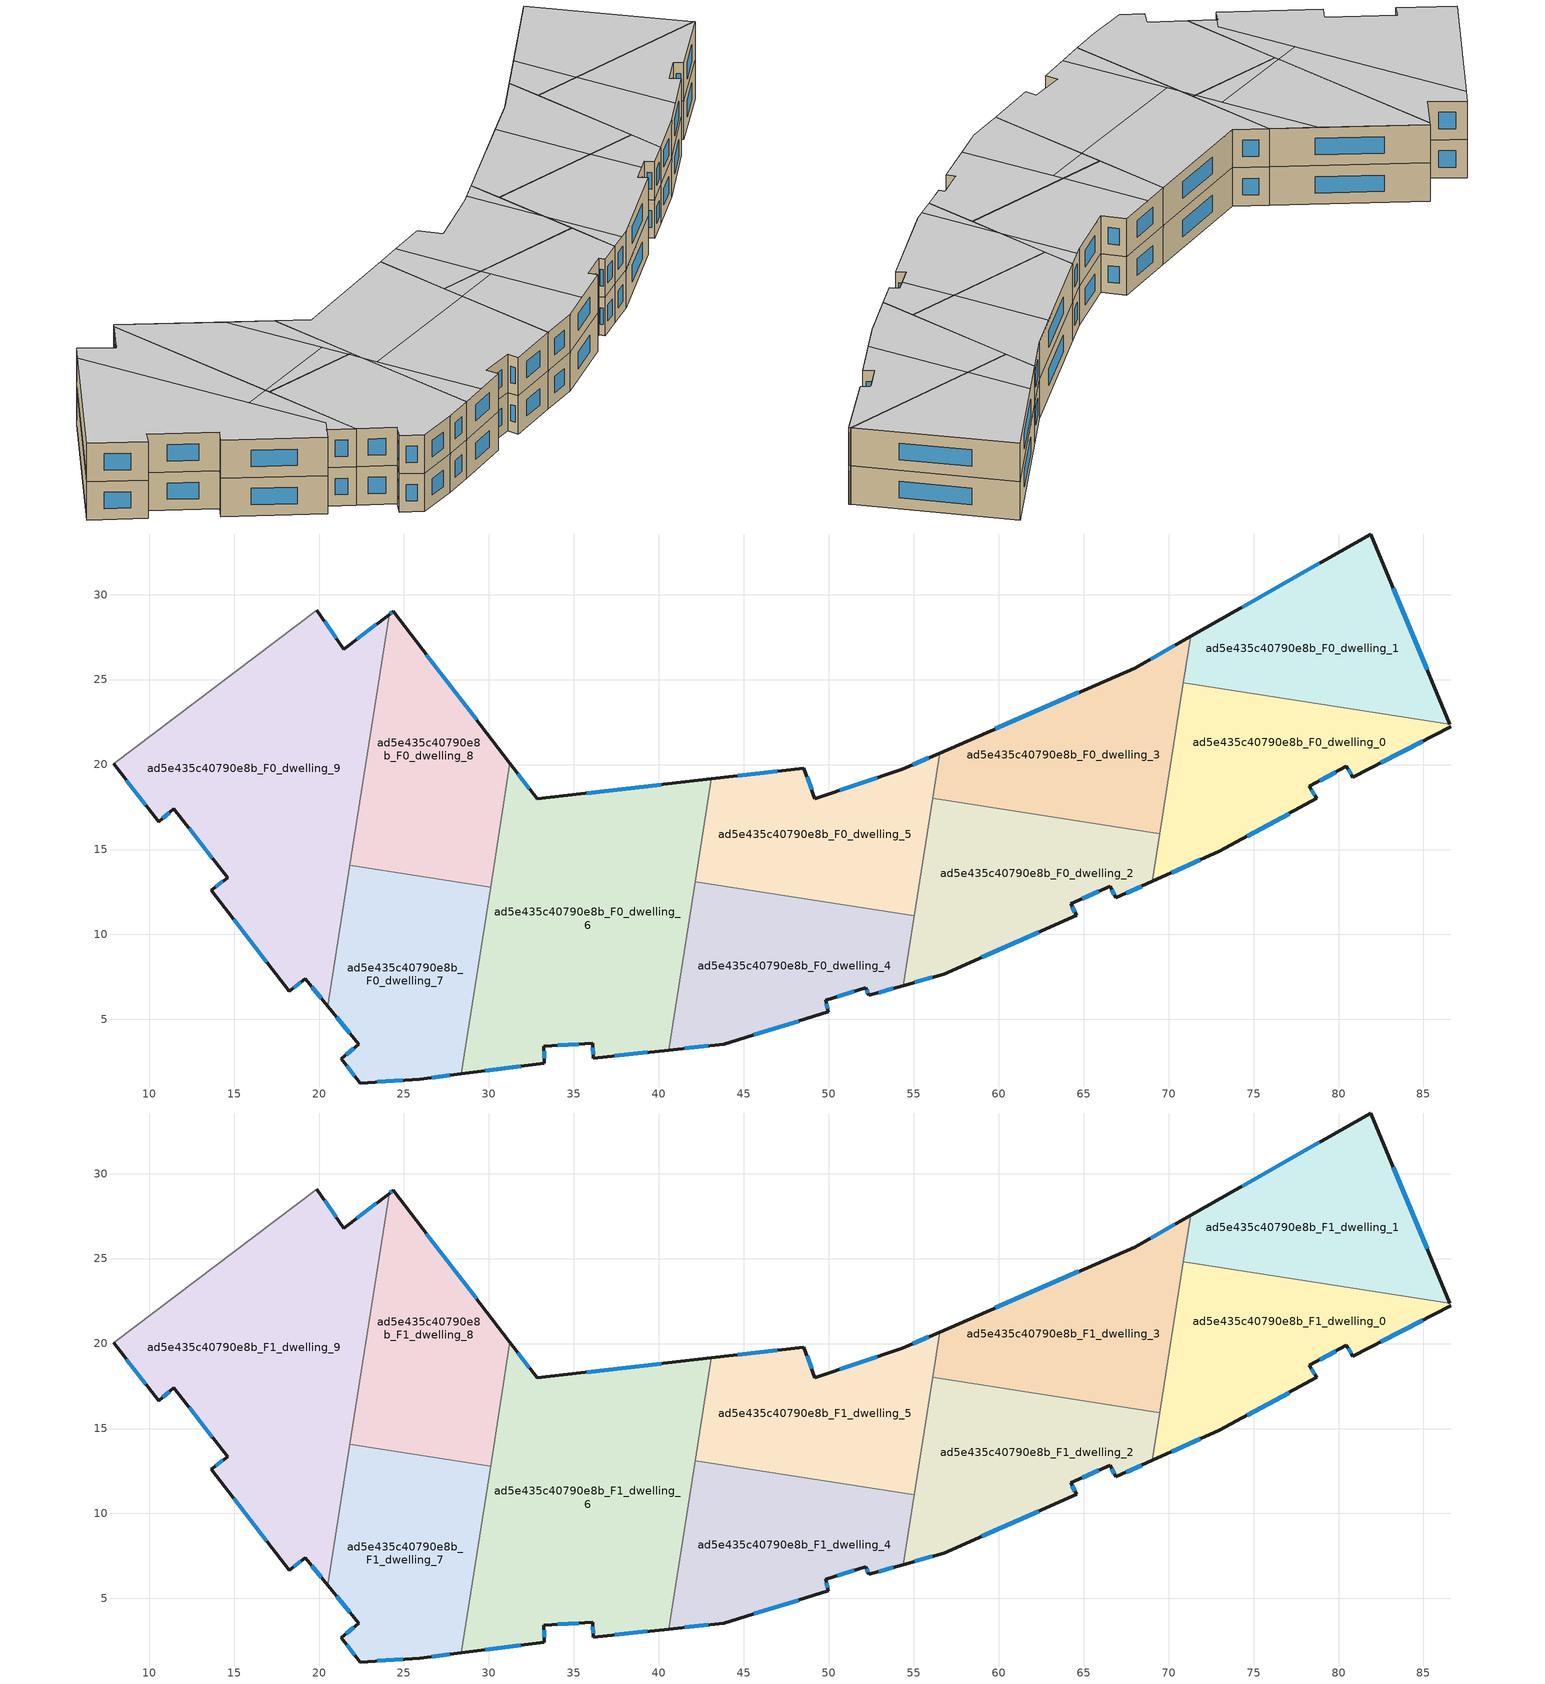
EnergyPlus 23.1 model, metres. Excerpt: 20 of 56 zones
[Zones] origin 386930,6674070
ad5e435c40790e8b_F0_dwelling_0
 floor ground (EU_floor_Construction): 86.55,22.37 86.61,22.23 80.85,19.26 80.46,19.89 78.27,18.72 78.73,18 72.99,14.89 69.05,13.12 70.88,24.82 z0
 wall outside (EU_wall_Construction): 69.05,13.12 72.99,14.89 78.73,18 78.27,18.72 80.46,19.89 80.85,19.26 86.61,22.23 z0:3
 wall to ad5e435c40790e8b_F0_dwelling_1 (EU_wall_Construction): 86.55,22.37 70.88,24.82 z0:3
 wall adiabatic (EU_wall_Construction): 86.61,22.23 86.55,22.37 z0:3
 wall to ad5e435c40790e8b_F0_dwelling_3 (EU_wall_Construction): 70.88,24.82 69.49,15.93 z0:3
 wall to ad5e435c40790e8b_F0_dwelling_2 (EU_wall_Construction): 69.49,15.93 69.05,13.12 z0:3
 window (EU_Window_Construction): 70.18,13.63 71.87,14.38 / 82.5,20.11 84.97,21.38 / 80.57,19.71 80.74,19.44 / 78.9,19.05 79.84,19.56 / 78.6,18.21 78.4,18.51 / 74.63,15.78 77.09,17.11 z0.86:2.14
ad5e435c40790e8b_F0_dwelling_1
 floor ground (EU_floor_Construction): 81.89,33.57 86.55,22.37 70.88,24.82 71.3,27.54 z0
 wall outside (EU_wall_Construction): 86.55,22.37 81.89,33.57 71.3,27.54 z0:3
 wall to ad5e435c40790e8b_F0_dwelling_3 (EU_wall_Construction): 71.3,27.54 70.88,24.82 z0:3
 window (EU_Window_Construction): 78.86,31.85 74.33,29.27 / 85.22,25.57 83.22,30.37 z0.86:2.14
ad5e435c40790e8b_F0_dwelling_2
 floor ground (EU_floor_Construction): 69.49,15.93 69.05,13.12 66.89,12.16 66.55,12.84 64.25,11.82 64.58,11.12 56.76,7.66 54.39,7 56.11,18.02 z0
 wall outside (EU_wall_Construction): 54.39,7 56.76,7.66 64.58,11.12 64.25,11.82 66.55,12.84 66.89,12.16 69.05,13.12 z0:3
 wall to ad5e435c40790e8b_F0_dwelling_3 (EU_wall_Construction): 69.49,15.93 56.11,18.02 z0:3
 wall to ad5e435c40790e8b_F0_dwelling_5 (EU_wall_Construction): 56.11,18.02 55.04,11.1 z0:3
 wall to ad5e435c40790e8b_F0_dwelling_4 (EU_wall_Construction): 55.04,11.1 54.39,7 z0:3
 window (EU_Window_Construction): 59,8.65 62.35,10.13 / 55.07,7.19 56.09,7.47 / 67.51,12.43 68.43,12.85 / 66.65,12.64 66.79,12.35 / 64.91,12.11 65.89,12.55 / 64.49,11.32 64.34,11.62 z0.86:2.14
ad5e435c40790e8b_F0_dwelling_3
 floor ground (EU_floor_Construction): 71.3,27.54 69.49,15.93 56.11,18.02 56.53,20.67 68,25.67 z0
 wall outside (EU_wall_Construction): 71.3,27.54 68,25.67 56.53,20.67 z0:3
 wall to ad5e435c40790e8b_F0_dwelling_5 (EU_wall_Construction): 56.53,20.67 56.12,18.02 z0:3
 window (EU_Window_Construction): 64.73,24.24 59.81,22.1 / 70.36,27.01 68.95,26.2 z0.86:2.14
ad5e435c40790e8b_F0_dwelling_4
 floor ground (EU_floor_Construction): 55.04,11.1 54.39,7 52.34,6.42 52.18,6.87 49.82,6.12 49.98,5.44 43.82,3.54 40.59,3.19 42.14,13.12 z0
 wall outside (EU_wall_Construction): 40.59,3.19 43.82,3.54 49.98,5.44 49.82,6.12 52.18,6.87 52.34,6.42 54.39,7 z0:3
 wall to ad5e435c40790e8b_F0_dwelling_5 (EU_wall_Construction): 55.04,11.1 42.14,13.12 z0:3
 wall to ad5e435c40790e8b_F0_dwelling_6 (EU_wall_Construction): 42.14,13.12 40.59,3.19 z0:3
 window (EU_Window_Construction): 45.58,4.09 48.22,4.9 / 41.51,3.29 42.9,3.44 / 52.93,6.58 53.81,6.83 / 52.22,6.74 52.3,6.54 / 50.49,6.34 51.5,6.65 / 49.93,5.63 49.86,5.93 z0.86:2.14
ad5e435c40790e8b_F0_dwelling_5
 floor ground (EU_floor_Construction): 56.53,20.67 55.04,11.1 42.14,13.12 43.08,19.16 48.54,19.79 49.18,18 54.32,19.71 z0
 wall outside (EU_wall_Construction): 56.53,20.67 54.32,19.71 49.18,18 48.54,19.79 43.08,19.16 z0:3
 wall to ad5e435c40790e8b_F0_dwelling_6 (EU_wall_Construction): 43.08,19.16 42.14,13.12 z0:3
 window (EU_Window_Construction): 52.85,19.22 50.65,18.49 / 55.9,20.4 54.95,19.99 / 46.98,19.61 44.64,19.34 / 49,18.51 48.72,19.28 z0.86:2.14
ad5e435c40790e8b_F0_dwelling_6
 floor ground (EU_floor_Construction): 43.08,19.16 40.59,3.19 36.13,2.71 36.12,3.59 33.23,3.42 33.27,2.42 28.39,1.79 31.24,20.07 32.84,17.98 z0
 wall outside (EU_wall_Construction): 28.39,1.79 33.27,2.42 33.23,3.42 36.12,3.59 36.13,2.71 40.59,3.19 / 43.08,19.16 32.84,17.98 31.24,20.07 z0:3
 wall to ad5e435c40790e8b_F0_dwelling_7 (EU_wall_Construction): 30.1,12.77 28.39,1.79 z0:3
 wall to ad5e435c40790e8b_F0_dwelling_8 (EU_wall_Construction): 31.24,20.07 30.1,12.77 z0:3
 window (EU_Window_Construction): 29.78,1.97 31.87,2.24 / 32.39,18.58 31.7,19.47 / 40.15,18.82 35.77,18.32 / 37.4,2.85 39.31,3.05 / 36.12,3.34 36.13,2.96 / 34.06,3.47 35.3,3.54 / 33.26,2.7 33.24,3.13 z0.86:2.14
ad5e435c40790e8b_F0_dwelling_7
 floor ground (EU_floor_Construction): 30.1,12.77 28.39,1.79 25.93,1.48 22.41,1.26 21.32,2.68 22.34,3.54 20.52,5.77 21.82,14.06 z0
 wall outside (EU_wall_Construction): 20.52,5.77 22.34,3.54 21.32,2.68 22.41,1.26 25.93,1.48 28.39,1.79 z0:3
 wall to ad5e435c40790e8b_F0_dwelling_8 (EU_wall_Construction): 30.1,12.77 21.82,14.06 z0:3
 wall to ad5e435c40790e8b_F0_dwelling_9 (EU_wall_Construction): 21.82,14.06 20.52,5.77 z0:3
 window (EU_Window_Construction): 21.04,5.13 21.82,4.18 / 26.63,1.57 27.68,1.7 / 23.42,1.32 24.93,1.41 / 21.63,2.27 22.1,1.66 / 22.05,3.29 21.61,2.92 z0.86:2.14
ad5e435c40790e8b_F0_dwelling_8
 floor ground (EU_floor_Construction): 24.35,29.01 31.24,20.07 30.1,12.77 21.82,14.06 24.12,28.83 z0
 wall outside (EU_wall_Construction): 31.24,20.07 24.35,29.01 24.12,28.83 z0:3
 wall to ad5e435c40790e8b_F0_dwelling_9 (EU_wall_Construction): 24.12,28.83 21.82,14.06 z0:3
 window (EU_Window_Construction): 24.29,28.96 24.19,28.88 / 29.27,22.62 26.32,26.45 z0.86:2.14
ad5e435c40790e8b_F0_dwelling_9
 floor ground (EU_floor_Construction): 24.12,28.83 20.52,5.77 19.19,7.4 18.24,6.66 13.66,12.6 14.62,13.34 11.45,17.4 10.55,16.62 7.91,20.04 19.87,29.09 21.47,26.79 z0
 wall outside (EU_wall_Construction): 7.91,20.04 10.55,16.62 11.45,17.4 14.62,13.34 13.66,12.6 18.24,6.66 19.19,7.4 20.52,5.77 / 24.12,28.83 21.47,26.79 19.87,29.09 z0:3
 wall adiabatic (EU_wall_Construction): 19.87,29.09 7.91,20.04 z0:3
 window (EU_Window_Construction): 12.35,16.24 13.72,14.5 / 10.81,16.84 11.19,17.18 / 8.67,19.07 9.8,17.6 / 21.01,27.44 20.32,28.43 / 23.36,28.25 22.23,27.37 / 19.57,6.93 20.14,6.23 / 18.51,6.87 18.92,7.19 / 14.97,10.9 16.93,8.36 / 14.35,13.13 13.93,12.81 z0.86:2.14
ad5e435c40790e8b_F1_dwelling_0
 floor to ad5e435c40790e8b_F0_dwelling_0 (EU_floor_Construction): 86.55,22.37 86.61,22.23 80.85,19.26 80.46,19.89 78.27,18.72 78.73,18 72.99,14.89 69.05,13.12 70.88,24.82 z3
 wall outside (EU_wall_Construction): 69.05,13.12 72.99,14.89 78.73,18 78.27,18.72 80.46,19.89 80.85,19.26 86.61,22.23 z3:6
 wall to ad5e435c40790e8b_F1_dwelling_1 (EU_wall_Construction): 86.55,22.37 70.88,24.82 z3:6
 wall adiabatic (EU_wall_Construction): 86.61,22.23 86.55,22.37 z3:6
 wall to ad5e435c40790e8b_F1_dwelling_3 (EU_wall_Construction): 70.88,24.82 69.49,15.93 z3:6
 wall to ad5e435c40790e8b_F1_dwelling_2 (EU_wall_Construction): 69.49,15.93 69.05,13.12 z3:6
 window (EU_Window_Construction): 70.18,13.63 71.87,14.38 / 82.5,20.11 84.97,21.38 / 80.57,19.71 80.74,19.44 / 78.9,19.05 79.84,19.56 / 78.6,18.21 78.4,18.51 / 74.63,15.78 77.09,17.11 z3.86:5.14
 ceiling to ad5e435c40790e8b_F2_dwelling_7 (EU_floor_Construction): 72.99,14.89 75.34,16.16 74.76,24.21 70.88,24.82 69.05,13.12 z6
 ceiling to ad5e435c40790e8b_F2_dwelling_8 (EU_floor_Construction): 86.61,22.23 86.55,22.37 74.76,24.21 75.34,16.16 78.73,18 78.27,18.72 80.46,19.89 80.85,19.26 z6
ad5e435c40790e8b_F1_dwelling_1
 floor to ad5e435c40790e8b_F0_dwelling_1 (EU_floor_Construction): 81.89,33.57 86.55,22.37 70.88,24.82 71.3,27.54 z3
 wall outside (EU_wall_Construction): 86.55,22.37 81.89,33.57 71.3,27.54 z3:6
 wall to ad5e435c40790e8b_F1_dwelling_3 (EU_wall_Construction): 71.3,27.54 70.88,24.82 z3:6
 window (EU_Window_Construction): 78.86,31.85 74.33,29.27 / 85.22,25.57 83.22,30.37 z3.86:5.14
 ceiling to ad5e435c40790e8b_F2_dwelling_8 (EU_floor_Construction): 86.55,22.37 81.89,33.57 74.39,29.3 74.76,24.21 z6
 ceiling to ad5e435c40790e8b_F2_dwelling_7 (EU_floor_Construction): 74.76,24.21 74.39,29.3 71.3,27.54 70.88,24.82 z6
ad5e435c40790e8b_F1_dwelling_2
 floor to ad5e435c40790e8b_F0_dwelling_2 (EU_floor_Construction): 69.49,15.93 69.05,13.12 66.89,12.16 66.55,12.84 64.25,11.82 64.58,11.12 56.76,7.66 54.39,7 56.11,18.02 z3
 wall outside (EU_wall_Construction): 54.39,7 56.76,7.66 64.58,11.12 64.25,11.82 66.55,12.84 66.89,12.16 69.05,13.12 z3:6
 wall to ad5e435c40790e8b_F1_dwelling_3 (EU_wall_Construction): 69.49,15.93 56.11,18.02 z3:6
 wall to ad5e435c40790e8b_F1_dwelling_5 (EU_wall_Construction): 56.11,18.02 55.04,11.1 z3:6
 wall to ad5e435c40790e8b_F1_dwelling_4 (EU_wall_Construction): 55.04,11.1 54.39,7 z3:6
 window (EU_Window_Construction): 59,8.65 62.35,10.13 / 55.07,7.19 56.09,7.47 / 67.51,12.43 68.43,12.85 / 66.65,12.64 66.79,12.35 / 64.91,12.11 65.89,12.55 / 64.49,11.32 64.34,11.62 z3.86:5.14
 ceiling to ad5e435c40790e8b_F2_dwelling_6 (EU_floor_Construction): 64.58,11.12 64.25,11.82 65.65,12.44 65.35,16.58 56.11,18.02 55.45,13.77 55.91,7.42 56.76,7.66 z6
 ceiling to ad5e435c40790e8b_F2_dwelling_7 (EU_floor_Construction): 69.05,13.12 69.49,15.93 65.35,16.58 65.65,12.44 66.55,12.84 66.89,12.16 z6
 ceiling to ad5e435c40790e8b_F2_dwelling_5 (EU_floor_Construction): 55.91,7.42 55.45,13.77 54.39,7 z6
ad5e435c40790e8b_F1_dwelling_3
 floor to ad5e435c40790e8b_F0_dwelling_3 (EU_floor_Construction): 71.3,27.54 69.49,15.93 56.11,18.02 56.53,20.67 68,25.67 z3
 wall outside (EU_wall_Construction): 71.3,27.54 68,25.67 56.53,20.67 z3:6
 wall to ad5e435c40790e8b_F1_dwelling_5 (EU_wall_Construction): 56.53,20.67 56.12,18.02 z3:6
 window (EU_Window_Construction): 64.73,24.24 59.81,22.1 / 70.36,27.01 68.95,26.2 z3.86:5.14
 ceiling to ad5e435c40790e8b_F2_dwelling_7 (EU_floor_Construction): 69.49,15.93 71.3,27.54 68,25.67 64.79,24.27 65.35,16.58 z6
 ceiling to ad5e435c40790e8b_F2_dwelling_6 (EU_floor_Construction): 65.35,16.58 64.79,24.27 56.53,20.67 56.11,18.02 z6
ad5e435c40790e8b_F1_dwelling_4
 floor to ad5e435c40790e8b_F0_dwelling_4 (EU_floor_Construction): 55.04,11.1 54.39,7 52.34,6.42 52.18,6.87 49.82,6.12 49.98,5.44 43.82,3.54 40.59,3.19 42.14,13.12 z3
 wall outside (EU_wall_Construction): 40.59,3.19 43.82,3.54 49.98,5.44 49.82,6.12 52.18,6.87 52.34,6.42 54.39,7 z3:6
 wall to ad5e435c40790e8b_F1_dwelling_5 (EU_wall_Construction): 55.04,11.1 42.14,13.12 z3:6
 wall to ad5e435c40790e8b_F1_dwelling_6 (EU_wall_Construction): 42.14,13.12 40.59,3.19 z3:6
 window (EU_Window_Construction): 45.58,4.09 48.22,4.9 / 41.51,3.29 42.9,3.44 / 52.93,6.58 53.81,6.83 / 52.22,6.74 52.3,6.54 / 50.49,6.34 51.5,6.65 / 49.93,5.63 49.86,5.93 z3.86:5.14
 ceiling to ad5e435c40790e8b_F2_dwelling_5 (EU_floor_Construction): 54.39,7 55.04,11.1 45.86,12.54 46.45,4.35 49.98,5.44 49.82,6.12 52.18,6.87 52.34,6.42 z6
 ceiling to ad5e435c40790e8b_F2_dwelling_4 (EU_floor_Construction): 46.45,4.35 45.92,11.7 41.87,11.41 40.59,3.19 43.82,3.54 z6
 ceiling to ad5e435c40790e8b_F2_dwelling_3 (EU_floor_Construction): 45.92,11.7 45.86,12.54 42.14,13.12 41.87,11.41 z6
ad5e435c40790e8b_F1_dwelling_5
 floor to ad5e435c40790e8b_F0_dwelling_5 (EU_floor_Construction): 56.53,20.67 55.04,11.1 42.14,13.12 43.08,19.16 48.54,19.79 49.18,18 54.32,19.71 z3
 wall outside (EU_wall_Construction): 56.53,20.67 54.32,19.71 49.18,18 48.54,19.79 43.08,19.16 z3:6
 wall to ad5e435c40790e8b_F1_dwelling_6 (EU_wall_Construction): 43.08,19.16 42.14,13.12 z3:6
 window (EU_Window_Construction): 52.85,19.22 50.65,18.49 / 55.9,20.4 54.95,19.99 / 46.98,19.61 44.64,19.34 / 49,18.51 48.72,19.28 z3.86:5.14
 ceiling to ad5e435c40790e8b_F2_dwelling_5 (EU_floor_Construction): 55.04,11.1 55.45,13.77 55,20.01 54.32,19.71 49.18,18 48.54,19.79 45.36,19.42 45.86,12.54 z6
 ceiling to ad5e435c40790e8b_F2_dwelling_3 (EU_floor_Construction): 45.86,12.54 45.36,19.42 43.08,19.16 42.14,13.12 z6
 ceiling to ad5e435c40790e8b_F2_dwelling_6 (EU_floor_Construction): 55.45,13.77 56.53,20.67 55,20.01 z6
ad5e435c40790e8b_F1_dwelling_6
 floor to ad5e435c40790e8b_F0_dwelling_6 (EU_floor_Construction): 43.08,19.16 40.59,3.19 36.13,2.71 36.12,3.59 33.23,3.42 33.27,2.42 28.39,1.79 31.24,20.07 32.84,17.98 z3
 wall outside (EU_wall_Construction): 28.39,1.79 33.27,2.42 33.23,3.42 36.12,3.59 36.13,2.71 40.59,3.19 / 43.08,19.16 32.84,17.98 31.24,20.07 z3:6
 wall to ad5e435c40790e8b_F1_dwelling_7 (EU_wall_Construction): 30.1,12.77 28.39,1.79 z3:6
 wall to ad5e435c40790e8b_F1_dwelling_8 (EU_wall_Construction): 31.24,20.07 30.1,12.77 z3:6
 window (EU_Window_Construction): 29.78,1.97 31.87,2.24 / 32.39,18.58 31.7,19.47 / 40.15,18.82 35.77,18.32 / 37.4,2.85 39.31,3.05 / 36.12,3.34 36.13,2.96 / 34.06,3.47 35.3,3.54 / 33.26,2.7 33.24,3.13 z3.86:5.14
 ceiling to ad5e435c40790e8b_F2_dwelling_3 (EU_floor_Construction): 41.87,11.41 43.08,19.16 32.84,17.98 31.24,20.07 29.92,11.64 30,10.55 z6
 ceiling to ad5e435c40790e8b_F2_dwelling_4 (EU_floor_Construction): 40.59,3.19 41.87,11.41 30,10.55 30.61,2.08 33.27,2.42 33.23,3.42 36.12,3.59 36.13,2.71 z6
 ceiling to ad5e435c40790e8b_F2_dwelling_2 (EU_floor_Construction): 30.61,2.08 29.92,11.64 28.39,1.79 z6
ad5e435c40790e8b_F1_dwelling_7
 floor to ad5e435c40790e8b_F0_dwelling_7 (EU_floor_Construction): 30.1,12.77 28.39,1.79 25.93,1.48 22.41,1.26 21.32,2.68 22.34,3.54 20.52,5.77 21.82,14.06 z3
 wall outside (EU_wall_Construction): 20.52,5.77 22.34,3.54 21.32,2.68 22.41,1.26 25.93,1.48 28.39,1.79 z3:6
 wall to ad5e435c40790e8b_F1_dwelling_8 (EU_wall_Construction): 30.1,12.77 21.82,14.06 z3:6
 wall to ad5e435c40790e8b_F1_dwelling_9 (EU_wall_Construction): 21.82,14.06 20.52,5.77 z3:6
 window (EU_Window_Construction): 21.04,5.13 21.82,4.18 / 26.63,1.57 27.68,1.7 / 23.42,1.32 24.93,1.41 / 21.63,2.27 22.1,1.66 / 22.05,3.29 21.61,2.92 z3.86:5.14
 ceiling to ad5e435c40790e8b_F2_dwelling_2 (EU_floor_Construction): 28.39,1.79 29.92,11.64 29.84,12.81 21.82,14.06 20.52,5.77 22.34,3.54 21.32,2.68 22.41,1.26 25.93,1.48 z6
 ceiling to ad5e435c40790e8b_F2_dwelling_3 (EU_floor_Construction): 29.92,11.64 30.1,12.77 29.84,12.81 z6
ad5e435c40790e8b_F1_dwelling_8
 floor to ad5e435c40790e8b_F0_dwelling_8 (EU_floor_Construction): 24.35,29.01 31.24,20.07 30.1,12.77 21.82,14.06 24.12,28.83 z3
 wall outside (EU_wall_Construction): 31.24,20.07 24.35,29.01 24.12,28.83 z3:6
 wall to ad5e435c40790e8b_F1_dwelling_9 (EU_wall_Construction): 24.12,28.83 21.82,14.06 z3:6
 window (EU_Window_Construction): 24.29,28.96 24.19,28.88 / 29.27,22.62 26.32,26.45 z3.86:5.14
 ceiling to ad5e435c40790e8b_F2_dwelling_1 (EU_floor_Construction): 29.68,15 29.12,22.82 24.35,29.01 24.12,28.83 21.88,14.43 z6
 ceiling to ad5e435c40790e8b_F2_dwelling_3 (EU_floor_Construction): 30.1,12.77 31.24,20.07 29.12,22.82 29.84,12.81 z6
 ceiling to ad5e435c40790e8b_F2_dwelling_2 (EU_floor_Construction): 29.84,12.81 29.68,15 21.88,14.43 21.82,14.06 z6
ad5e435c40790e8b_F1_dwelling_9
 floor to ad5e435c40790e8b_F0_dwelling_9 (EU_floor_Construction): 24.12,28.83 20.52,5.77 19.19,7.4 18.24,6.66 13.66,12.6 14.62,13.34 11.45,17.4 10.55,16.62 7.91,20.04 19.87,29.09 21.47,26.79 z3
 wall outside (EU_wall_Construction): 7.91,20.04 10.55,16.62 11.45,17.4 14.62,13.34 13.66,12.6 18.24,6.66 19.19,7.4 20.52,5.77 / 24.12,28.83 21.47,26.79 19.87,29.09 z3:6
 wall adiabatic (EU_wall_Construction): 19.87,29.09 7.91,20.04 z3:6
 window (EU_Window_Construction): 12.35,16.24 13.72,14.5 / 10.81,16.84 11.19,17.18 / 8.67,19.07 9.8,17.6 / 21.01,27.44 20.32,28.43 / 23.36,28.25 22.23,27.37 / 19.57,6.93 20.14,6.23 / 18.51,6.87 18.92,7.19 / 14.97,10.9 16.93,8.36 / 14.35,13.13 13.93,12.81 z3.86:5.14
 ceiling to ad5e435c40790e8b_F2_dwelling_0 (EU_floor_Construction): 20.04,8.06 18.59,28.13 7.91,20.04 10.55,16.62 11.45,17.4 14.62,13.34 13.66,12.6 18.24,6.66 z6
 ceiling to ad5e435c40790e8b_F2_dwelling_1 (EU_floor_Construction): 21.88,14.43 24.12,28.83 21.47,26.79 19.87,29.09 18.59,28.13 19.59,14.27 z6
 ceiling to ad5e435c40790e8b_F2_dwelling_2 (EU_floor_Construction): 20.52,5.77 21.88,14.43 19.59,14.27 20.04,8.06 19.19,7.4 z6
[Building]
EU S2 Campaign: North Axis=0; Terrain=City; Solar Distribution=FullExterior
[Site:Location]
Helsinki-Vantaa.AP: Latitude=60.317; Longitude=24.963; Time Zone=2; Elevation=54.6
[SizingPeriod:WeatherFileDays]
AnnualSizingPeriod: Begin Month=1; Begin Day of Month=1; End Month=12; End Day of Month=31; Day of Week for Start Day=Monday; Use Weather File Daylight Saving Period=No; Use Weather File Rain and Snow Indicators=No
[MATERIAL]
EU_InternalMass_Material: Roughness=MediumRough; Thickness=0.1; Conductivity=1; Density=1800; Specific Heat=900; Thermal Absorptance=0.9; Solar Absorptance=0.7; Visible Absorptance=0.7
[MATERIAL:NOMASS] Roughness=MediumRough; Thermal Absorptance=0.9; Solar Absorptance=0.7; Visible Absorptance=0.7
Name | Thermal Resistance
EU_wall_NoMass | 2.6932
EU_floor_NoMass | 2.22482
[WINDOWMATERIAL:SIMPLEGLAZINGSYSTEM]
EU_Window_SimpleGlazing: UFactor=2.14966; Solar Heat Gain Coefficient=0.7; Visible Transmittance=0.7
[CONSTRUCTION]
EU_wall_Construction: EU_wall_NoMass
EU_floor_Construction: EU_floor_NoMass
EU_Window_Construction: EU_Window_SimpleGlazing
EU_InternalMass_Construction: EU_InternalMass_Material
[ZONE] Type=1; Multiplier=1; Ceiling Height=autocalculate; Floor Area=autocalculate; Part of Total Floor Area=Yes
Name | Volume
ad5e435c40790e8b_F0_dwelling_0; ad5e435c40790e8b_F1_dwelling_0 | 285.713
ad5e435c40790e8b_F0_dwelling_1; ad5e435c40790e8b_F1_dwelling_1 | 285.738
ad5e435c40790e8b_F0_dwelling_2; ad5e435c40790e8b_F1_dwelling_2 | 285.735
ad5e435c40790e8b_F0_dwelling_3; ad5e435c40790e8b_F1_dwelling_3 | 285.689
ad5e435c40790e8b_F0_dwelling_4; ad5e435c40790e8b_F1_dwelling_4; ad5e435c40790e8b_F0_dwelling_8; ad5e435c40790e8b_F1_dwelling_8 | 285.693
ad5e435c40790e8b_F0_dwelling_5; ad5e435c40790e8b_F1_dwelling_5 | 285.749
ad5e435c40790e8b_F0_dwelling_6; ad5e435c40790e8b_F1_dwelling_6 | 571.469
ad5e435c40790e8b_F0_dwelling_7; ad5e435c40790e8b_F1_dwelling_7 | 285.68
ad5e435c40790e8b_F0_dwelling_9; ad5e435c40790e8b_F1_dwelling_9 | 571.476
[INTERNALMASS] Construction=EU_InternalMass_Construction
Name | Zone or ZoneList | Surface Area
ad5e435c40790e8b_F0_dwelling_0_EU_InternalMass | ad5e435c40790e8b_F0_dwelling_0 | 95.2375
ad5e435c40790e8b_F0_dwelling_1_EU_InternalMass | ad5e435c40790e8b_F0_dwelling_1 | 95.2459
ad5e435c40790e8b_F0_dwelling_2_EU_InternalMass | ad5e435c40790e8b_F0_dwelling_2 | 95.2443
ad5e435c40790e8b_F0_dwelling_3_EU_InternalMass | ad5e435c40790e8b_F0_dwelling_3 | 95.2299
ad5e435c40790e8b_F0_dwelling_4_EU_InternalMass | ad5e435c40790e8b_F0_dwelling_4 | 95.2312
ad5e435c40790e8b_F0_dwelling_5_EU_InternalMass | ad5e435c40790e8b_F0_dwelling_5 | 95.2497
ad5e435c40790e8b_F0_dwelling_6_EU_InternalMass | ad5e435c40790e8b_F0_dwelling_6 | 190.49
ad5e435c40790e8b_F0_dwelling_7_EU_InternalMass | ad5e435c40790e8b_F0_dwelling_7 | 95.2271
ad5e435c40790e8b_F0_dwelling_8_EU_InternalMass | ad5e435c40790e8b_F0_dwelling_8 | 95.231
ad5e435c40790e8b_F0_dwelling_9_EU_InternalMass | ad5e435c40790e8b_F0_dwelling_9 | 190.492
ad5e435c40790e8b_F1_dwelling_0_EU_InternalMass | ad5e435c40790e8b_F1_dwelling_0 | 95.2375
ad5e435c40790e8b_F1_dwelling_1_EU_InternalMass | ad5e435c40790e8b_F1_dwelling_1 | 95.2459
ad5e435c40790e8b_F1_dwelling_2_EU_InternalMass | ad5e435c40790e8b_F1_dwelling_2 | 95.2443
ad5e435c40790e8b_F1_dwelling_3_EU_InternalMass | ad5e435c40790e8b_F1_dwelling_3 | 95.2299
ad5e435c40790e8b_F1_dwelling_4_EU_InternalMass | ad5e435c40790e8b_F1_dwelling_4 | 95.2312
ad5e435c40790e8b_F1_dwelling_5_EU_InternalMass | ad5e435c40790e8b_F1_dwelling_5 | 95.2497
ad5e435c40790e8b_F1_dwelling_6_EU_InternalMass | ad5e435c40790e8b_F1_dwelling_6 | 190.49
ad5e435c40790e8b_F1_dwelling_7_EU_InternalMass | ad5e435c40790e8b_F1_dwelling_7 | 95.2271
ad5e435c40790e8b_F1_dwelling_8_EU_InternalMass | ad5e435c40790e8b_F1_dwelling_8 | 95.231
ad5e435c40790e8b_F1_dwelling_9_EU_InternalMass | ad5e435c40790e8b_F1_dwelling_9 | 190.492
[OTHEREQUIPMENT] Fuel Type=Electricity; Design Level Calculation Method=Watts/Area; Power per Zone Floor Area=1; Fraction Latent=0; Fraction Radiant=0; Fraction Lost=0; Carbon Dioxide Generation Rate=0; EndUse Subcategory=EU_Step8_InternalGains
Name | Zone or ZoneList or Space or SpaceList | Schedule
EU_Step8_InternalGain_ad5e435c40790e8b_F0_dwelling_0_f000 | ad5e435c40790e8b_F0_dwelling_0 | EU_Step8_GainSchedule_ad5e435c40790e8b_F0_dwelling_0_f000
EU_Step8_InternalGain_ad5e435c40790e8b_F0_dwelling_1_f000 | ad5e435c40790e8b_F0_dwelling_1 | EU_Step8_GainSchedule_ad5e435c40790e8b_F0_dwelling_1_f000
EU_Step8_InternalGain_ad5e435c40790e8b_F0_dwelling_2_f000 | ad5e435c40790e8b_F0_dwelling_2 | EU_Step8_GainSchedule_ad5e435c40790e8b_F0_dwelling_2_f000
EU_Step8_InternalGain_ad5e435c40790e8b_F0_dwelling_3_f000 | ad5e435c40790e8b_F0_dwelling_3 | EU_Step8_GainSchedule_ad5e435c40790e8b_F0_dwelling_3_f000
EU_Step8_InternalGain_ad5e435c40790e8b_F0_dwelling_4_f000 | ad5e435c40790e8b_F0_dwelling_4 | EU_Step8_GainSchedule_ad5e435c40790e8b_F0_dwelling_4_f000
EU_Step8_InternalGain_ad5e435c40790e8b_F0_dwelling_5_f000 | ad5e435c40790e8b_F0_dwelling_5 | EU_Step8_GainSchedule_ad5e435c40790e8b_F0_dwelling_5_f000
EU_Step8_InternalGain_ad5e435c40790e8b_F0_dwelling_6_f000 | ad5e435c40790e8b_F0_dwelling_6 | EU_Step8_GainSchedule_ad5e435c40790e8b_F0_dwelling_6_f000
EU_Step8_InternalGain_ad5e435c40790e8b_F0_dwelling_7_f000 | ad5e435c40790e8b_F0_dwelling_7 | EU_Step8_GainSchedule_ad5e435c40790e8b_F0_dwelling_7_f000
EU_Step8_InternalGain_ad5e435c40790e8b_F0_dwelling_8_f000 | ad5e435c40790e8b_F0_dwelling_8 | EU_Step8_GainSchedule_ad5e435c40790e8b_F0_dwelling_8_f000
EU_Step8_InternalGain_ad5e435c40790e8b_F0_dwelling_9_f000 | ad5e435c40790e8b_F0_dwelling_9 | EU_Step8_GainSchedule_ad5e435c40790e8b_F0_dwelling_9_f000
EU_Step8_InternalGain_ad5e435c40790e8b_F1_dwelling_0_f000 | ad5e435c40790e8b_F1_dwelling_0 | EU_Step8_GainSchedule_ad5e435c40790e8b_F1_dwelling_0_f000
EU_Step8_InternalGain_ad5e435c40790e8b_F1_dwelling_1_f000 | ad5e435c40790e8b_F1_dwelling_1 | EU_Step8_GainSchedule_ad5e435c40790e8b_F1_dwelling_1_f000
EU_Step8_InternalGain_ad5e435c40790e8b_F1_dwelling_2_f000 | ad5e435c40790e8b_F1_dwelling_2 | EU_Step8_GainSchedule_ad5e435c40790e8b_F1_dwelling_2_f000
EU_Step8_InternalGain_ad5e435c40790e8b_F1_dwelling_3_f000 | ad5e435c40790e8b_F1_dwelling_3 | EU_Step8_GainSchedule_ad5e435c40790e8b_F1_dwelling_3_f000
EU_Step8_InternalGain_ad5e435c40790e8b_F1_dwelling_4_f000 | ad5e435c40790e8b_F1_dwelling_4 | EU_Step8_GainSchedule_ad5e435c40790e8b_F1_dwelling_4_f000
EU_Step8_InternalGain_ad5e435c40790e8b_F1_dwelling_5_f000 | ad5e435c40790e8b_F1_dwelling_5 | EU_Step8_GainSchedule_ad5e435c40790e8b_F1_dwelling_5_f000
EU_Step8_InternalGain_ad5e435c40790e8b_F1_dwelling_6_f000 | ad5e435c40790e8b_F1_dwelling_6 | EU_Step8_GainSchedule_ad5e435c40790e8b_F1_dwelling_6_f000
EU_Step8_InternalGain_ad5e435c40790e8b_F1_dwelling_7_f000 | ad5e435c40790e8b_F1_dwelling_7 | EU_Step8_GainSchedule_ad5e435c40790e8b_F1_dwelling_7_f000
EU_Step8_InternalGain_ad5e435c40790e8b_F1_dwelling_8_f000 | ad5e435c40790e8b_F1_dwelling_8 | EU_Step8_GainSchedule_ad5e435c40790e8b_F1_dwelling_8_f000
EU_Step8_InternalGain_ad5e435c40790e8b_F1_dwelling_9_f000 | ad5e435c40790e8b_F1_dwelling_9 | EU_Step8_GainSchedule_ad5e435c40790e8b_F1_dwelling_9_f000
[ZONEVENTILATION:DESIGNFLOWRATE] Schedule=EU_AlwaysOn; Design Flow Rate Calculation Method=AirChanges/Hour; Air Changes per Hour=0.586271; Ventilation Type=Natural; Fan Pressure Rise=0; Fan Total Efficiency=1; Constant Term Coefficient=1; Temperature Term Coefficient=0; Velocity Term Coefficient=0; Velocity Squared Term Coefficient=0; Minimum Indoor Temperature=-100; Maximum Indoor Temperature=100; Delta Temperature=-100; Minimum Outdoor Temperature=-100; Maximum Outdoor Temperature=100; Maximum Wind Speed=40
Name | Zone or ZoneList or Space or SpaceList
EU_ConstantAir_ad5e435c40790e8b_F0_dwelling_0 | ad5e435c40790e8b_F0_dwelling_0
EU_ConstantAir_ad5e435c40790e8b_F0_dwelling_1 | ad5e435c40790e8b_F0_dwelling_1
EU_ConstantAir_ad5e435c40790e8b_F0_dwelling_2 | ad5e435c40790e8b_F0_dwelling_2
EU_ConstantAir_ad5e435c40790e8b_F0_dwelling_3 | ad5e435c40790e8b_F0_dwelling_3
EU_ConstantAir_ad5e435c40790e8b_F0_dwelling_4 | ad5e435c40790e8b_F0_dwelling_4
EU_ConstantAir_ad5e435c40790e8b_F0_dwelling_5 | ad5e435c40790e8b_F0_dwelling_5
EU_ConstantAir_ad5e435c40790e8b_F0_dwelling_6 | ad5e435c40790e8b_F0_dwelling_6
EU_ConstantAir_ad5e435c40790e8b_F0_dwelling_7 | ad5e435c40790e8b_F0_dwelling_7
EU_ConstantAir_ad5e435c40790e8b_F0_dwelling_8 | ad5e435c40790e8b_F0_dwelling_8
EU_ConstantAir_ad5e435c40790e8b_F0_dwelling_9 | ad5e435c40790e8b_F0_dwelling_9
EU_ConstantAir_ad5e435c40790e8b_F1_dwelling_0 | ad5e435c40790e8b_F1_dwelling_0
EU_ConstantAir_ad5e435c40790e8b_F1_dwelling_1 | ad5e435c40790e8b_F1_dwelling_1
EU_ConstantAir_ad5e435c40790e8b_F1_dwelling_2 | ad5e435c40790e8b_F1_dwelling_2
EU_ConstantAir_ad5e435c40790e8b_F1_dwelling_3 | ad5e435c40790e8b_F1_dwelling_3
EU_ConstantAir_ad5e435c40790e8b_F1_dwelling_4 | ad5e435c40790e8b_F1_dwelling_4
EU_ConstantAir_ad5e435c40790e8b_F1_dwelling_5 | ad5e435c40790e8b_F1_dwelling_5
EU_ConstantAir_ad5e435c40790e8b_F1_dwelling_6 | ad5e435c40790e8b_F1_dwelling_6
EU_ConstantAir_ad5e435c40790e8b_F1_dwelling_7 | ad5e435c40790e8b_F1_dwelling_7
EU_ConstantAir_ad5e435c40790e8b_F1_dwelling_8 | ad5e435c40790e8b_F1_dwelling_8
EU_ConstantAir_ad5e435c40790e8b_F1_dwelling_9 | ad5e435c40790e8b_F1_dwelling_9
[HVACTEMPLATE:THERMOSTAT] Constant Heating Setpoint=20; Constant Cooling Setpoint=50
EU_HeatOnly_ad5e435c40790e8b_F0_dwelling_0; EU_HeatOnly_ad5e435c40790e8b_F0_dwelling_1; EU_HeatOnly_ad5e435c40790e8b_F0_dwelling_2; EU_HeatOnly_ad5e435c40790e8b_F0_dwelling_3; EU_HeatOnly_ad5e435c40790e8b_F0_dwelling_4; EU_HeatOnly_ad5e435c40790e8b_F0_dwelling_5; EU_HeatOnly_ad5e435c40790e8b_F0_dwelling_6; EU_HeatOnly_ad5e435c40790e8b_F0_dwelling_7; EU_HeatOnly_ad5e435c40790e8b_F0_dwelling_8; EU_HeatOnly_ad5e435c40790e8b_F0_dwelling_9; EU_HeatOnly_ad5e435c40790e8b_F1_dwelling_0; EU_HeatOnly_ad5e435c40790e8b_F1_dwelling_1; EU_HeatOnly_ad5e435c40790e8b_F1_dwelling_2; EU_HeatOnly_ad5e435c40790e8b_F1_dwelling_3; EU_HeatOnly_ad5e435c40790e8b_F1_dwelling_4; EU_HeatOnly_ad5e435c40790e8b_F1_dwelling_5; EU_HeatOnly_ad5e435c40790e8b_F1_dwelling_6; EU_HeatOnly_ad5e435c40790e8b_F1_dwelling_7; EU_HeatOnly_ad5e435c40790e8b_F1_dwelling_8; EU_HeatOnly_ad5e435c40790e8b_F1_dwelling_9; EU_HeatOnly_ad5e435c40790e8b_F2_dwelling_0; EU_HeatOnly_ad5e435c40790e8b_F2_dwelling_1; EU_HeatOnly_ad5e435c40790e8b_F2_dwelling_2; EU_HeatOnly_ad5e435c40790e8b_F2_dwelling_3; EU_HeatOnly_ad5e435c40790e8b_F2_dwelling_4; EU_HeatOnly_ad5e435c40790e8b_F2_dwelling_5; EU_HeatOnly_ad5e435c40790e8b_F2_dwelling_6; EU_HeatOnly_ad5e435c40790e8b_F2_dwelling_7; EU_HeatOnly_ad5e435c40790e8b_F2_dwelling_8; EU_HeatOnly_ad5e435c40790e8b_F3_dwelling_0; EU_HeatOnly_ad5e435c40790e8b_F3_dwelling_1; EU_HeatOnly_ad5e435c40790e8b_F3_dwelling_2; EU_HeatOnly_ad5e435c40790e8b_F3_dwelling_3; EU_HeatOnly_ad5e435c40790e8b_F3_dwelling_4; EU_HeatOnly_ad5e435c40790e8b_F3_dwelling_5; EU_HeatOnly_ad5e435c40790e8b_F3_dwelling_6; EU_HeatOnly_ad5e435c40790e8b_F3_dwelling_7; EU_HeatOnly_ad5e435c40790e8b_F3_dwelling_8; EU_HeatOnly_ad5e435c40790e8b_F4_dwelling_0; EU_HeatOnly_ad5e435c40790e8b_F4_dwelling_1; EU_HeatOnly_ad5e435c40790e8b_F4_dwelling_2; EU_HeatOnly_ad5e435c40790e8b_F4_dwelling_3; EU_HeatOnly_ad5e435c40790e8b_F4_dwelling_4; EU_HeatOnly_ad5e435c40790e8b_F4_dwelling_5; EU_HeatOnly_ad5e435c40790e8b_F4_dwelling_6; EU_HeatOnly_ad5e435c40790e8b_F4_dwelling_7; EU_HeatOnly_ad5e435c40790e8b_F4_dwelling_8; EU_HeatOnly_ad5e435c40790e8b_F5_dwelling_0; EU_HeatOnly_ad5e435c40790e8b_F5_dwelling_1; EU_HeatOnly_ad5e435c40790e8b_F5_dwelling_2; EU_HeatOnly_ad5e435c40790e8b_F5_dwelling_3; EU_HeatOnly_ad5e435c40790e8b_F5_dwelling_4; EU_HeatOnly_ad5e435c40790e8b_F5_dwelling_5; EU_HeatOnly_ad5e435c40790e8b_F5_dwelling_6; EU_HeatOnly_ad5e435c40790e8b_F5_dwelling_7; EU_HeatOnly_ad5e435c40790e8b_F5_dwelling_8
[HVACTEMPLATE:ZONE:IDEALLOADSAIRSYSTEM] System Availability Schedule=EU_AlwaysOn; Maximum Heating Supply Air Temperature=50; Minimum Cooling Supply Air Temperature=13; Maximum Heating Supply Air Humidity Ratio=0.0156; Minimum Cooling Supply Air Humidity Ratio=0.0077; Heating Limit=NoLimit; Cooling Limit=NoLimit; Heating Availability Schedule=EU_AlwaysOn; Cooling Availability Schedule=EU_CoolingOff; Dehumidification Control Type=ConstantSensibleHeatRatio; Cooling Sensible Heat Ratio=0.7; Dehumidification Setpoint=60; Humidification Control Type=None; Humidification Setpoint=30; Outdoor Air Method=None; Outdoor Air Flow Rate per Person=0.00944; Outdoor Air Flow Rate per Zone Floor Area=0; Outdoor Air Flow Rate per Zone=0; Demand Controlled Ventilation Type=None; Outdoor Air Economizer Type=NoEconomizer; Heat Recovery Type=None; Sensible Heat Recovery Effectiveness=0.7; Latent Heat Recovery Effectiveness=0.65
Name | Template Thermostat
ad5e435c40790e8b_F0_dwelling_0 | EU_HeatOnly_ad5e435c40790e8b_F0_dwelling_0
ad5e435c40790e8b_F0_dwelling_1 | EU_HeatOnly_ad5e435c40790e8b_F0_dwelling_1
ad5e435c40790e8b_F0_dwelling_2 | EU_HeatOnly_ad5e435c40790e8b_F0_dwelling_2
ad5e435c40790e8b_F0_dwelling_3 | EU_HeatOnly_ad5e435c40790e8b_F0_dwelling_3
ad5e435c40790e8b_F0_dwelling_4 | EU_HeatOnly_ad5e435c40790e8b_F0_dwelling_4
ad5e435c40790e8b_F0_dwelling_5 | EU_HeatOnly_ad5e435c40790e8b_F0_dwelling_5
ad5e435c40790e8b_F0_dwelling_6 | EU_HeatOnly_ad5e435c40790e8b_F0_dwelling_6
ad5e435c40790e8b_F0_dwelling_7 | EU_HeatOnly_ad5e435c40790e8b_F0_dwelling_7
ad5e435c40790e8b_F0_dwelling_8 | EU_HeatOnly_ad5e435c40790e8b_F0_dwelling_8
ad5e435c40790e8b_F0_dwelling_9 | EU_HeatOnly_ad5e435c40790e8b_F0_dwelling_9
ad5e435c40790e8b_F1_dwelling_0 | EU_HeatOnly_ad5e435c40790e8b_F1_dwelling_0
ad5e435c40790e8b_F1_dwelling_1 | EU_HeatOnly_ad5e435c40790e8b_F1_dwelling_1
ad5e435c40790e8b_F1_dwelling_2 | EU_HeatOnly_ad5e435c40790e8b_F1_dwelling_2
ad5e435c40790e8b_F1_dwelling_3 | EU_HeatOnly_ad5e435c40790e8b_F1_dwelling_3
ad5e435c40790e8b_F1_dwelling_4 | EU_HeatOnly_ad5e435c40790e8b_F1_dwelling_4
ad5e435c40790e8b_F1_dwelling_5 | EU_HeatOnly_ad5e435c40790e8b_F1_dwelling_5
ad5e435c40790e8b_F1_dwelling_6 | EU_HeatOnly_ad5e435c40790e8b_F1_dwelling_6
ad5e435c40790e8b_F1_dwelling_7 | EU_HeatOnly_ad5e435c40790e8b_F1_dwelling_7
ad5e435c40790e8b_F1_dwelling_8 | EU_HeatOnly_ad5e435c40790e8b_F1_dwelling_8
ad5e435c40790e8b_F1_dwelling_9 | EU_HeatOnly_ad5e435c40790e8b_F1_dwelling_9
[SIZING:ZONE] Zone Cooling Design Supply Air Temperature Input Method=SupplyAirTemperature; Zone Cooling Design Supply Air Temperature=13; Zone Heating Design Supply Air Temperature Input Method=SupplyAirTemperature; Zone Heating Design Supply Air Temperature=50; Zone Cooling Design Supply Air Humidity Ratio=0.008; Zone Heating Design Supply Air Humidity Ratio=0.008; Cooling Design Air Flow Method=DesignDay; Cooling Design Air Flow Rate=0; Cooling Minimum Air Flow per Zone Floor Area=0.000762; Cooling Minimum Air Flow=0; Cooling Minimum Air Flow Fraction=0.2; Heating Design Air Flow Method=DesignDay; Heating Design Air Flow Rate=0; Heating Maximum Air Flow per Zone Floor Area=0.002032; Heating Maximum Air Flow=0.141576; Heating Maximum Air Flow Fraction=0.3; Account for Dedicated Outdoor Air System=No; Dedicated Outdoor Air System Control Strategy=NeutralSupplyAir; Dedicated Outdoor Air Low Setpoint Temperature for Design=autosize; Dedicated Outdoor Air High Setpoint Temperature for Design=autosize; Zone Load Sizing Method=Sensible Load Only No Latent Load; Zone Latent Cooling Design Supply Air Humidity Ratio Input Method=HumidityRatioDifference; Zone Cooling Design Supply Air Humidity Ratio Difference=0.005; Zone Latent Heating Design Supply Air Humidity Ratio Input Method=HumidityRatioDifference; Zone Humidification Design Supply Air Humidity Ratio Difference=0.005
ad5e435c40790e8b_F0_dwelling_0; ad5e435c40790e8b_F0_dwelling_1; ad5e435c40790e8b_F0_dwelling_2; ad5e435c40790e8b_F0_dwelling_3; ad5e435c40790e8b_F0_dwelling_4; ad5e435c40790e8b_F0_dwelling_5; ad5e435c40790e8b_F0_dwelling_6; ad5e435c40790e8b_F0_dwelling_7; ad5e435c40790e8b_F0_dwelling_8; ad5e435c40790e8b_F0_dwelling_9; ad5e435c40790e8b_F1_dwelling_0; ad5e435c40790e8b_F1_dwelling_1; ad5e435c40790e8b_F1_dwelling_2; ad5e435c40790e8b_F1_dwelling_3; ad5e435c40790e8b_F1_dwelling_4; ad5e435c40790e8b_F1_dwelling_5; ad5e435c40790e8b_F1_dwelling_6; ad5e435c40790e8b_F1_dwelling_7; ad5e435c40790e8b_F1_dwelling_8; ad5e435c40790e8b_F1_dwelling_9
[SCHEDULE:CONSTANT]
Name | Hourly Value
EU_AlwaysOn | 1
EU_CoolingOff | 0
[SCHEDULE:FILE] Column Number=1; Rows to Skip at Top=0; Number of Hours of Data=8760; Column Separator=Comma; Interpolate to Timestep=No; Minutes per Item=60; Adjust Schedule for Daylight Savings=Yes
Name | File
EU_Step8_GainSchedule_ad5e435c40790e8b_F0_dwelling_0_f000 | ../../schedules/ad5e435c40790e8b/ad5e435c40790e8b_F0_dwelling_0_f000_gain.csv
EU_Step8_GainSchedule_ad5e435c40790e8b_F0_dwelling_1_f000 | ../../schedules/ad5e435c40790e8b/ad5e435c40790e8b_F0_dwelling_1_f000_gain.csv
EU_Step8_GainSchedule_ad5e435c40790e8b_F0_dwelling_2_f000 | ../../schedules/ad5e435c40790e8b/ad5e435c40790e8b_F0_dwelling_2_f000_gain.csv
EU_Step8_GainSchedule_ad5e435c40790e8b_F0_dwelling_3_f000 | ../../schedules/ad5e435c40790e8b/ad5e435c40790e8b_F0_dwelling_3_f000_gain.csv
EU_Step8_GainSchedule_ad5e435c40790e8b_F0_dwelling_4_f000 | ../../schedules/ad5e435c40790e8b/ad5e435c40790e8b_F0_dwelling_4_f000_gain.csv
EU_Step8_GainSchedule_ad5e435c40790e8b_F0_dwelling_5_f000 | ../../schedules/ad5e435c40790e8b/ad5e435c40790e8b_F0_dwelling_5_f000_gain.csv
EU_Step8_GainSchedule_ad5e435c40790e8b_F0_dwelling_6_f000 | ../../schedules/ad5e435c40790e8b/ad5e435c40790e8b_F0_dwelling_6_f000_gain.csv
EU_Step8_GainSchedule_ad5e435c40790e8b_F0_dwelling_7_f000 | ../../schedules/ad5e435c40790e8b/ad5e435c40790e8b_F0_dwelling_7_f000_gain.csv
EU_Step8_GainSchedule_ad5e435c40790e8b_F0_dwelling_8_f000 | ../../schedules/ad5e435c40790e8b/ad5e435c40790e8b_F0_dwelling_8_f000_gain.csv
EU_Step8_GainSchedule_ad5e435c40790e8b_F0_dwelling_9_f000 | ../../schedules/ad5e435c40790e8b/ad5e435c40790e8b_F0_dwelling_9_f000_gain.csv
EU_Step8_GainSchedule_ad5e435c40790e8b_F1_dwelling_0_f000 | ../../schedules/ad5e435c40790e8b/ad5e435c40790e8b_F1_dwelling_0_f000_gain.csv
EU_Step8_GainSchedule_ad5e435c40790e8b_F1_dwelling_1_f000 | ../../schedules/ad5e435c40790e8b/ad5e435c40790e8b_F1_dwelling_1_f000_gain.csv
EU_Step8_GainSchedule_ad5e435c40790e8b_F1_dwelling_2_f000 | ../../schedules/ad5e435c40790e8b/ad5e435c40790e8b_F1_dwelling_2_f000_gain.csv
EU_Step8_GainSchedule_ad5e435c40790e8b_F1_dwelling_3_f000 | ../../schedules/ad5e435c40790e8b/ad5e435c40790e8b_F1_dwelling_3_f000_gain.csv
EU_Step8_GainSchedule_ad5e435c40790e8b_F1_dwelling_4_f000 | ../../schedules/ad5e435c40790e8b/ad5e435c40790e8b_F1_dwelling_4_f000_gain.csv
EU_Step8_GainSchedule_ad5e435c40790e8b_F1_dwelling_5_f000 | ../../schedules/ad5e435c40790e8b/ad5e435c40790e8b_F1_dwelling_5_f000_gain.csv
EU_Step8_GainSchedule_ad5e435c40790e8b_F1_dwelling_6_f000 | ../../schedules/ad5e435c40790e8b/ad5e435c40790e8b_F1_dwelling_6_f000_gain.csv
EU_Step8_GainSchedule_ad5e435c40790e8b_F1_dwelling_7_f000 | ../../schedules/ad5e435c40790e8b/ad5e435c40790e8b_F1_dwelling_7_f000_gain.csv
EU_Step8_GainSchedule_ad5e435c40790e8b_F1_dwelling_8_f000 | ../../schedules/ad5e435c40790e8b/ad5e435c40790e8b_F1_dwelling_8_f000_gain.csv
EU_Step8_GainSchedule_ad5e435c40790e8b_F1_dwelling_9_f000 | ../../schedules/ad5e435c40790e8b/ad5e435c40790e8b_F1_dwelling_9_f000_gain.csv
